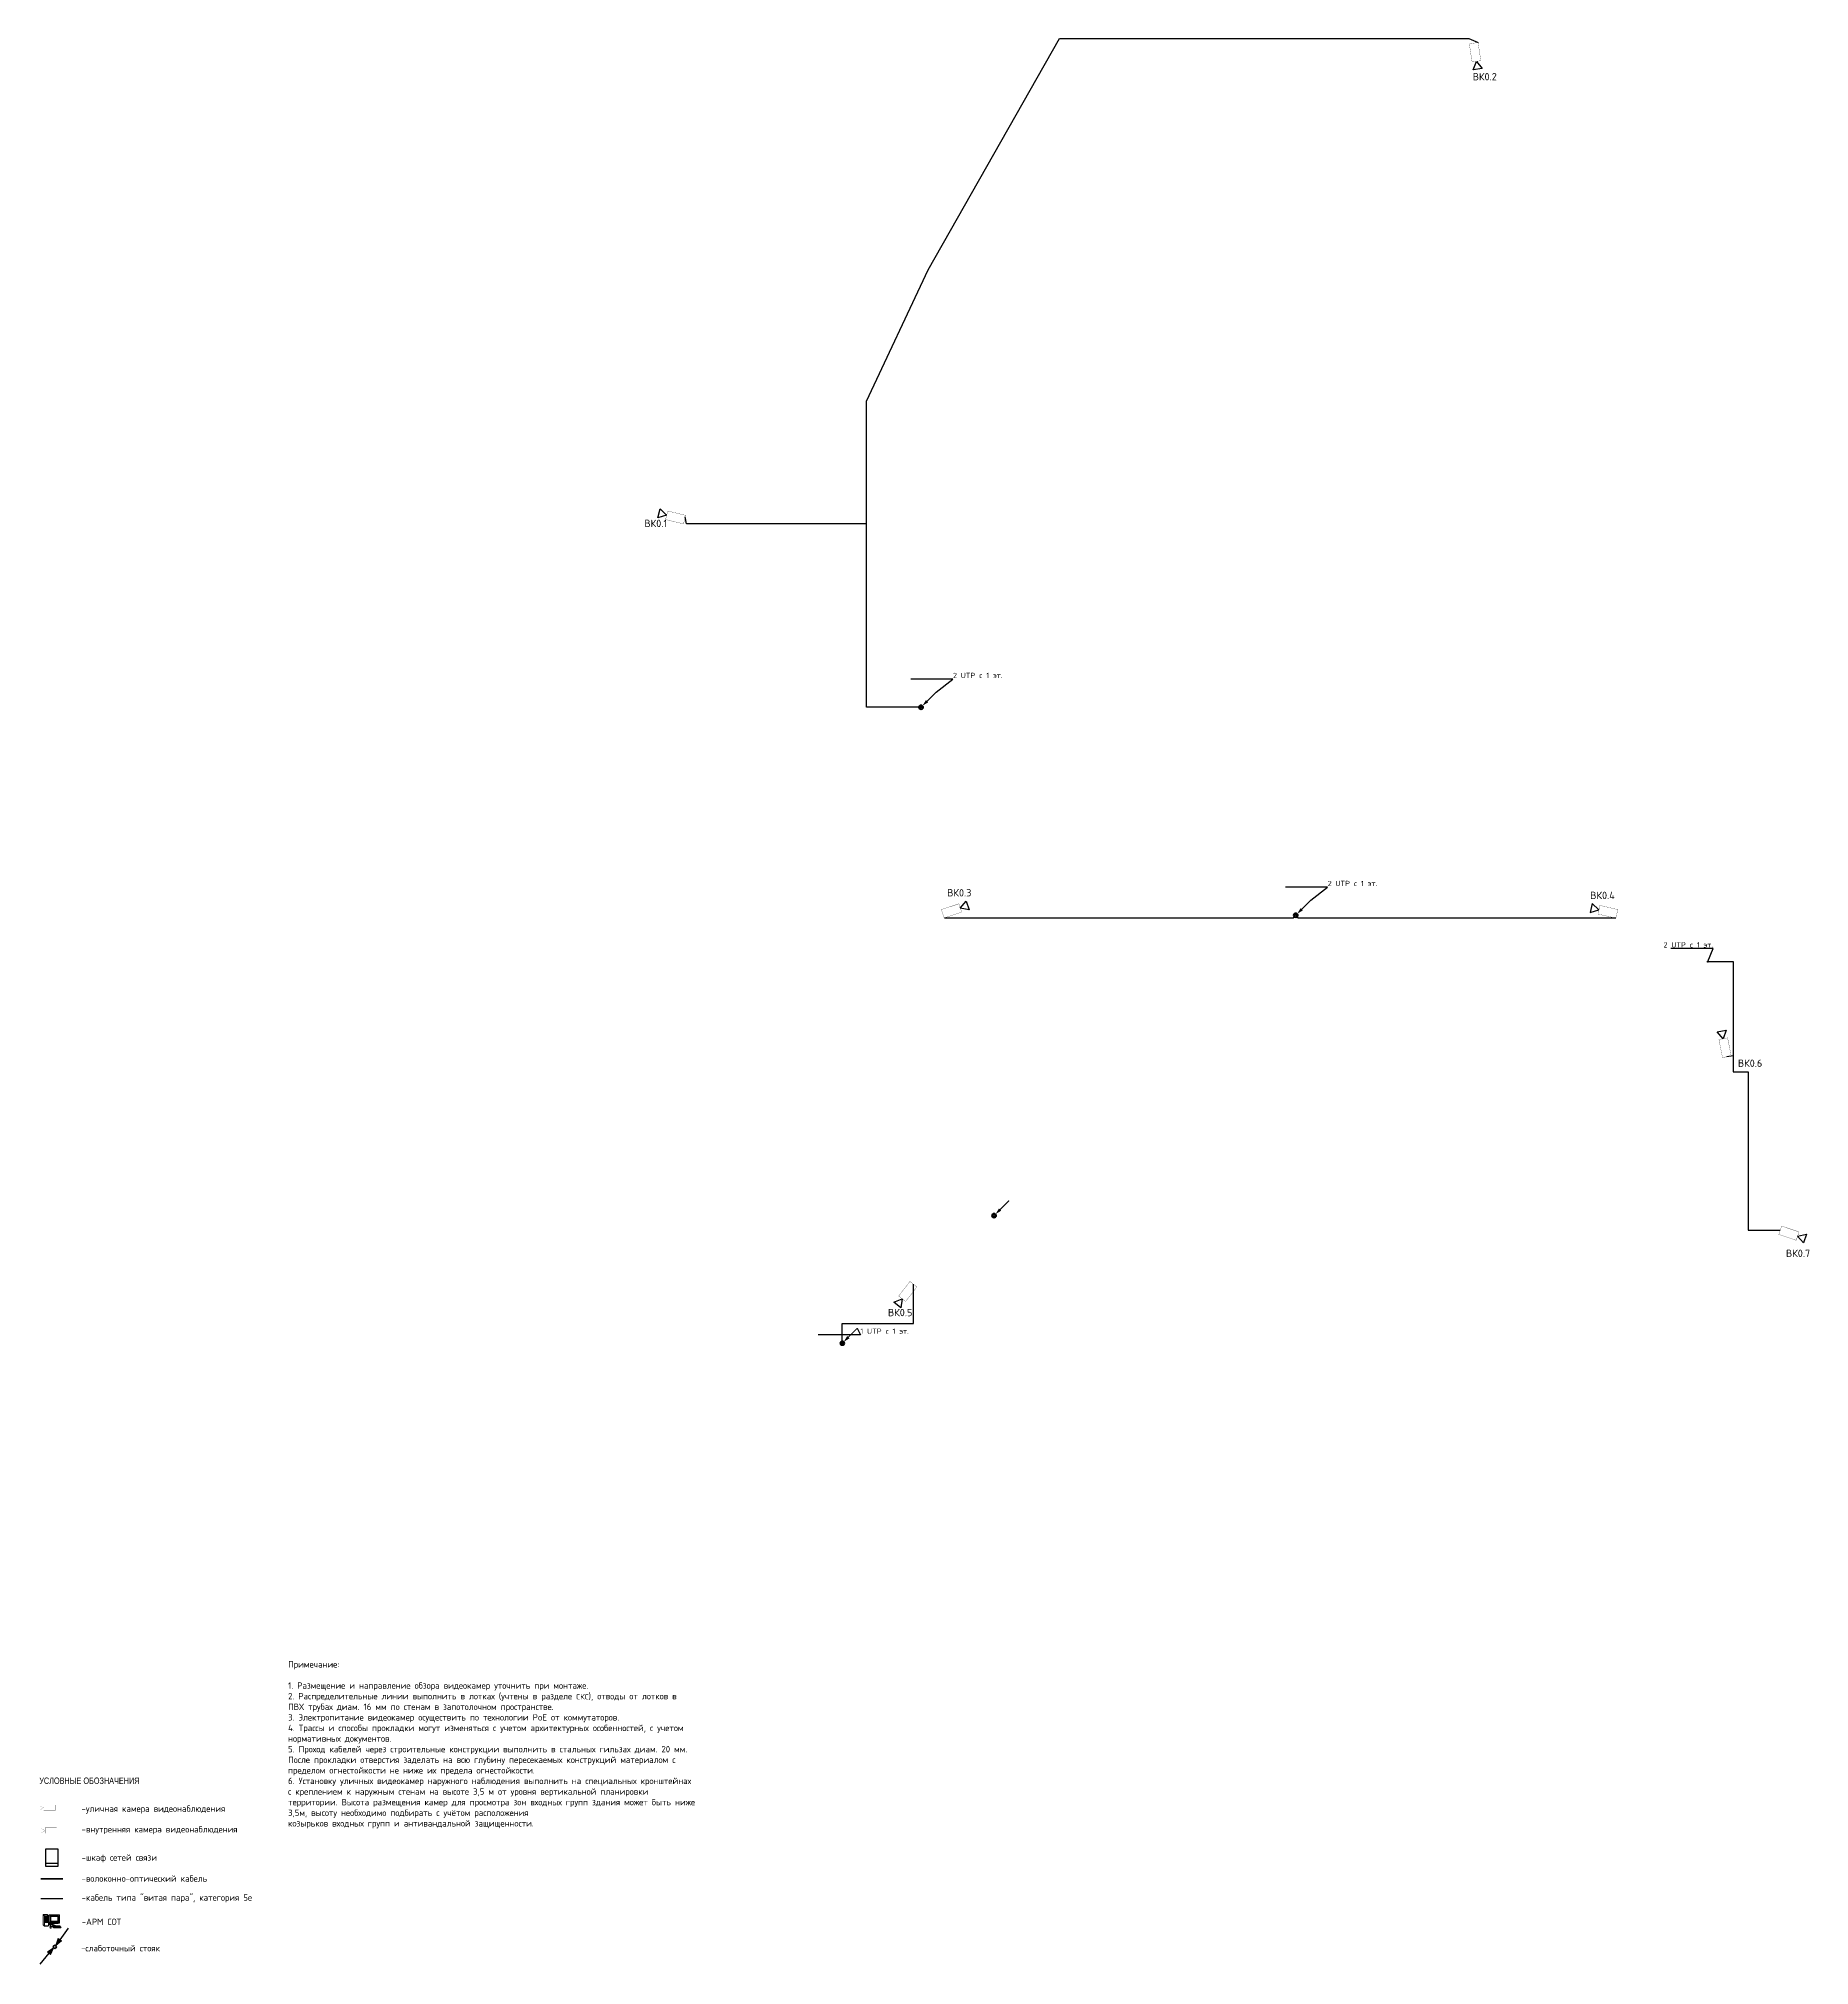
# Model space of a CAD drawing. Header units: millimetres. Extents: x -25459 to 1045457, y -66278 to 462905.
# Drawn here: x 142372 to 225948, y -66278 to 24641 of the extents above; entities that cross this region are included whole.
import ezdxf
from ezdxf import colors
from ezdxf.entities.mleader import LeaderData, LeaderLine
from ezdxf.math import Vec2, Vec3

# ---------------------------------------------------------------- set-up
doc = ezdxf.new("R2010")
doc.units = ezdxf.units.MM
for name, color, linetype, lineweight in [('2', 7, 'Continuous', 25), ('Линия 0.3', 7, 'Continuous', 30), ('ОК', 6, 'Continuous', 35), ('СКС', 94, 'Continuous', 30), ('СС-Рамка-0.15', 7, 'Continuous', 15), ('СС_СКК_Лоток', 151, 'Рабочее в лотке -П-П-', 30), ('СС_СКС_Оборудование', 6, 'Continuous', 30), ('ТСОН текст', 7, 'Continuous', 9), ('шкаф СКС', 94, 'Continuous', 50), ('Шлейф СКС', 94, 'Continuous', 30)]:
    doc.layers.add(name, color=color, linetype=linetype, lineweight=lineweight)
for name, color, linetype in [('_СОТ', 7, 'Continuous'), ('OBORUDOVANIE', 7, 'Continuous'), ('ПС ШПС', 1, 'Continuous'), ('СОТ_Кабель_UTP', 5, 'Continuous')]:
    doc.layers.add(name, color=color, linetype=linetype)
doc.styles.add('DEN', font='isocpeur.ttf', dxfattribs={"height": 300})
doc.styles.add('KOSTY_STYLE', font='isocpeur.ttf')
doc.linetypes.add('Рабочее в лотке -П-П-', pattern='A,5,[130,ltypeshp.shx,S=0.5,R=0,X=1,Y=0],1,[130,ltypeshp.shx,S=0.75,R=90,X=0.75,Y=0.5],1,[130,ltypeshp.shx,S=0.5,R=0,X=0.5,Y=0],3.25', length=10.25)

# ---------------------------------------------------------------- blocks, each defined once
blk = doc.blocks.new('A$C188A10A7')
at = {"layer": 'СКС', "lineweight": 25, "ltscale": 10, "true_color": 0x000000}
h = blk.add_hatch(color=18, dxfattribs=at)
h.dxf.hatch_style = 1
h.paths.add_polyline_path([(-6, 199), (50, 199), (22, 299)])
at = {"layer": 'СКС', "color": 18, "lineweight": 30, "ltscale": 10, "true_color": 0x000000}
for p, q in [((-6, 199), (22, 299)), ((50, 199), (22, 299)), ((-6, 199), (50, 199)), ((22, 0), (22, 199))]:
    blk.add_line(p, q, dxfattribs=at)
blk = doc.blocks.new('Пульт')
at = {"layer": 'OBORUDOVANIE'}
for p, q in [((0.4, 0.8), (0, 0.5)), ((0, 0.5), (8.4, 0.5)), ((0, 0.5), (0, 0)), ((0, 0), (0, 0.5)), ((0, 0), (8.4, 0)), ((8.4, 0), (0, 0)), ((0.7, 1.2), (0.4, 0.8)), ((0.5, 0.7), (0.8, 1)), ((1.3, 0.7), (0.5, 0.7)), ((0.9, 1.7), (0.7, 1.2)), ((0.8, 1), (1, 1.3)), ((1.1, 2.1), (0.9, 1.7)), ((1, 1.3), (1.2, 1.7)), ((9.5, 2.1), (1.1, 2.1)), ((1.2, 1.7), (6.5, 1.7)), ((1.4, 0.8), (1.3, 0.7)), ((1.6, 1), (1.4, 0.8)), ((2.3, 1), (1.6, 1)), ((2, 0.7), (2.2, 0.8)), ((4, 0.7), (2, 0.7)), ((2.2, 0.8), (2.3, 1)), ((4.2, 0.8), (4, 0.7)), ((4.3, 1), (4.2, 0.8)), ((5, 1), (4.3, 1)), ((4.7, 0.7), (4.9, 0.8)), ((5.7, 0.7), (4.7, 0.7)), ((4.9, 0.8), (5, 1)), ((6.1, 0.9), (5.7, 0.7)), ((6.3, 1.3), (6.1, 0.9)), ((6.5, 1.7), (6.3, 1.3)), ((7, 0.7), (7.3, 1)), ((8.3, 0.7), (7, 0.7)), ((7.3, 1), (7.6, 1.3)), ((7.6, 1.3), (7.8, 1.7)), ((7.8, 1.7), (9.1, 1.7)), ((8.6, 1), (8.3, 0.7)), ((8.4, 0), (9.5, 1)), ((8.4, 0), (9.5, 1)), ((8.8, 0.8), (8.4, 0.5)), ((8.4, 0.5), (8.4, 0)), ((8.4, 0.5), (8.4, 0.5)), ((8.4, 0.5), (8.4, 0)), ((8.4, 0), (8.4, 0)), ((8.9, 1.3), (8.6, 1)), ((9.1, 1.2), (8.8, 0.8)), ((9.1, 1.7), (8.9, 1.3)), ((9.3, 1.7), (9.1, 1.2)), ((9.5, 2.1), (9.3, 1.7)), ((9.5, 1), (9.5, 2.1)), ((9.5, 1), (9.5, 2.1))]:
    blk.add_line(p, q, dxfattribs=at)
at = {"layer": 'OBORUDOVANIE', "color": 8}
for p, q in [((1.5, 1.7), (1.5, 1.9)), ((1.5, 1.9), (1.6, 1.9)), ((2.6, 1.7), (1.5, 1.7)), ((1.6, 1.9), (2.7, 1.9)), ((2.7, 1.9), (2.6, 1.7)), ((2.7, 1.9), (2.7, 1.9)), ((2.8, 1.7), (2.9, 1.9)), ((3.9, 1.7), (2.8, 1.7)), ((2.9, 1.9), (4, 1.9)), ((2.9, 1.9), (2.9, 1.9)), ((4, 1.9), (3.9, 1.7)), ((4, 1.9), (4, 1.9)), ((4.2, 1.7), (4.2, 1.9)), ((4.2, 1.9), (4.3, 1.9)), ((5.3, 1.7), (4.2, 1.7)), ((4.3, 1.9), (5.4, 1.9)), ((5.4, 1.9), (5.3, 1.9)), ((5.3, 1.9), (5.3, 1.7)), ((5.5, 1.7), (5.5, 1.9)), ((5.5, 1.9), (5.6, 1.9)), ((6.6, 1.7), (5.5, 1.7)), ((5.6, 1.9), (6.7, 1.9)), ((5.9, 0.7), (6.2, 0.8)), ((6.8, 0.7), (5.9, 0.7)), ((6.2, 0.8), (6.4, 1.1)), ((6.4, 1.1), (7.2, 1.1)), ((6.5, 1.3), (6.6, 1.4)), ((7.4, 1.3), (6.5, 1.3)), ((6.7, 1.9), (6.6, 1.9)), ((6.6, 1.9), (6.6, 1.7)), ((6.6, 1.4), (6.7, 1.7)), ((6.7, 1.7), (7.6, 1.7)), ((7, 0.8), (6.8, 0.7)), ((7.2, 1.1), (7, 0.8)), ((7.5, 1.4), (7.4, 1.3)), ((7.6, 1.7), (7.5, 1.4)), ((7.8, 1.8), (7.9, 1.9)), ((8.1, 1.8), (7.8, 1.8)), ((7.9, 1.9), (8.2, 1.9)), ((7.9, 1.9), (7.9, 1.9)), ((8.2, 1.9), (8.1, 1.8)), ((8.3, 1.8), (8.4, 1.9)), ((8.6, 1.8), (8.3, 1.8)), ((8.4, 1.9), (8.7, 1.9)), ((8.4, 1.9), (8.4, 1.9)), ((8.7, 1.9), (8.6, 1.8)), ((8.8, 1.9), (9.1, 1.9)), ((8.8, 1.8), (8.8, 1.9)), ((8.8, 1.9), (8.8, 1.9)), ((9.1, 1.8), (8.8, 1.8)), ((9.1, 1.9), (9.1, 1.8))]:
    blk.add_line(p, q, dxfattribs=at)
blk = doc.blocks.new('АРМ')
at = {"layer": 'СС-Рамка-0.15', "color": 7}
for p, q in [((443, 1164), (0, 1164)), ((0, 1164), (0, 0)), ((146, 1013), (0, 1164)), ((0, 0), (146, -146)), ((594, 1013), (146, 1013)), ((146, 1013), (146, -146)), ((538, 958), (202, 958)), ((202, 958), (202, 253)), ((202, 253), (538, 253)), ((499, 922), (241, 922)), ((241, 922), (241, 819)), ((241, 819), (499, 819)), ((499, 788), (241, 788)), ((241, 788), (241, 685)), ((241, 685), (499, 685)), ((499, 653), (241, 653)), ((241, 653), (241, 594)), ((241, 594), (499, 594)), ((499, 562), (241, 562)), ((241, 562), (241, 503)), ((241, 503), (499, 503)), ((499, 471), (241, 471)), ((241, 471), (241, 408)), ((241, 408), (499, 408)), ((499, 376), (241, 376)), ((241, 376), (241, 317)), ((241, 317), (499, 317)), ((329, 637), (257, 637)), ((257, 637), (257, 621)), ((257, 621), (329, 621)), ((257, 602), (257, 610)), ((257, 610), (297, 610)), ((297, 602), (257, 602)), ((261, 883), (261, 903)), ((261, 903), (479, 903)), ((479, 883), (261, 883)), ((261, 859), (261, 875)), ((261, 875), (293, 875)), ((293, 859), (261, 859)), ((305, 756), (269, 756)), ((269, 756), (269, 724)), ((269, 724), (483, 724)), ((269, 705), (269, 713)), ((269, 713), (309, 713)), ((309, 705), (269, 705)), ((277, 732), (277, 740)), ((277, 740), (471, 740)), ((471, 732), (277, 732)), ((293, 875), (293, 859)), ((297, 610), (297, 602)), ((344, 760), (305, 756)), ((309, 713), (309, 705)), ((340, 871), (321, 863)), ((321, 863), (340, 851)), ((356, 641), (329, 637)), ((329, 621), (356, 614)), ((340, 851), (340, 871)), ((384, 760), (344, 760)), ((372, 863), (352, 871)), ((352, 871), (352, 851)), ((352, 851), (372, 863)), ((384, 641), (356, 641)), ((356, 614), (384, 614)), ((424, 756), (384, 760)), ((412, 637), (384, 641)), ((384, 614), (412, 621)), ((400, 863), (400, 871)), ((400, 871), (435, 871)), ((435, 863), (400, 863)), ((483, 637), (412, 637)), ((412, 621), (483, 621)), ((483, 756), (424, 756)), ((435, 871), (435, 863)), ((594, 1013), (443, 1164)), ((475, 871), (459, 871)), ((483, 709), (463, 709)), ((471, 740), (471, 732)), ((479, 903), (479, 883)), ((483, 724), (483, 756)), ((483, 621), (483, 637)), ((499, 819), (499, 922)), ((499, 685), (499, 788)), ((499, 594), (499, 653)), ((499, 503), (499, 562)), ((499, 408), (499, 471)), ((499, 317), (499, 376)), ((538, 253), (538, 958)), ((594, -146), (594, 1013)), ((690, 193), (690, 1141)), ((690, 1141), (1856, 1141)), ((1856, 244), (690, 244)), ((835, 193), (690, 193)), ((835, 193), (690, 193)), ((726, 301), (783, 301)), ((726, 281), (726, 301)), ((726, 301), (783, 301)), ((726, 281), (726, 301)), ((783, 281), (726, 281)), ((783, 281), (726, 281)), ((783, 301), (783, 281)), ((783, 301), (783, 281)), ((799, 1027), (1747, 1027)), ((799, 991), (799, 1027)), ((799, 991), (799, 1027)), ((835, 991), (799, 991)), ((835, 991), (799, 991)), ((835, 374), (835, 991)), ((1711, 374), (835, 374)), ((1711, 193), (835, 193)), ((835, 120), (835, 193)), ((1711, 120), (835, 120)), ((871, 954), (871, 410)), ((1675, 954), (871, 954)), ((871, 410), (1675, 410)), ((1276, 193), (1276, 244)), ((1566, 193), (1566, 244)), ((1675, 410), (1675, 954)), ((1711, 338), (1711, 374)), ((1711, 338), (1711, 374)), ((1747, 338), (1711, 338)), ((1747, 338), (1711, 338)), ((1856, 193), (1711, 193)), ((1711, 193), (1711, 120)), ((1856, 193), (1711, 193)), ((1747, 1027), (1747, 338)), ((1856, 1141), (1856, 193)), ((8, -8), (8, -16)), ((8, -16), (8, -8)), ((8, -16), (166, -174)), ((146, -146), (594, -146)), ((166, -174), (166, -146)), ((166, -146), (166, -174)), ((166, -174), (574, -174)), ((574, -174), (574, -146)), ((574, -146), (594, -146)), ((574, -146), (574, -174)), ((786, -227), (782, -285)), ((786, -227), (782, -285)), ((782, -285), (786, -342)), ((782, -285), (786, -342)), ((853, -243), (784, -247)), ((796, -170), (786, -227)), ((796, -170), (786, -227)), ((786, -342), (796, -400)), ((786, -342), (796, -400)), ((909, -170), (796, -170)), ((909, -170), (796, -170)), ((796, -400), (824, -407)), ((796, -400), (824, -407)), ((824, -407), (853, -411)), ((824, -407), (853, -411)), ((847, -130), (856, -95)), ((847, -150), (847, -130)), ((847, -150), (847, -130)), ((847, -170), (847, -150)), ((847, -170), (847, -150)), ((857, -170), (847, -170)), ((857, -170), (847, -170)), ((853, -172), (853, -243)), ((923, -247), (853, -243)), ((853, -411), (881, -407)), ((853, -411), (881, -407)), ((857, -132), (855, -152)), ((857, -132), (855, -152)), ((855, -152), (857, -170)), ((855, -152), (857, -170)), ((856, -95), (858, -70)), ((856, -95), (858, -70)), ((864, -97), (857, -132)), ((866, -72), (864, -97)), ((866, -72), (864, -97)), ((881, -407), (909, -400)), ((881, -407), (909, -400)), ((921, -227), (909, -170)), ((921, -227), (909, -170)), ((909, -400), (921, -342)), ((909, -400), (921, -342)), ((925, -285), (921, -227)), ((925, -285), (921, -227)), ((921, -342), (925, -285)), ((921, -342), (925, -285))]:
    blk.add_line(p, q, dxfattribs=at)
at = {"layer": 'СС-Рамка-0.15', "color": 7, "linetype": 'ByBlock', "lineweight": -2}
for p, q in [((835, 156), (594, 156)), ((835, 146), (594, 146))]:
    blk.add_line(p, q, dxfattribs=at)
blk.add_arc((796, -119), 79.5, 38.11309, 82.82489, dxfattribs=at)
for points, knots in [([(1412, -127), (1354, -100), (1263, -58), (1145, -32), (1062, 0), (978, 13), (870, 42), (737, 7), (643, 45), (594, 66)], [0, 0, 0, 0, 5.1408558, 7.9483862, 9.6582409, 12.2036327, 14.7282795, 18.5195369, 22.6738814, 22.6738814, 22.6738814, 22.6738814]), ([(866, -72), (862, -63), (854, -46), (822, -37), (790, -28), (741, -17), (692, -19), (645, -7), (615, -10), (598, -6), (594, -5)], [0, 0, 0, 0, 0.7454021, 1.4216207, 2.5091544, 3.4818891, 5.3645317, 6.3629141, 7.3808622, 7.7330824, 7.7330824, 7.7330824, 7.7330824])]:
    blk.add_open_spline(points, degree=3, knots=knots, dxfattribs=at)
blk.add_spline([(806, -40), (747, -24), (696, -23), (651, -16), (627, -15), (594, -11)], degree=3, dxfattribs=at)
at = {"layer": 'СС-Рамка-0.15', "color": 7, "xscale": -98.4375, "yscale": 98.4375, "zscale": 98.4375}
blk.add_blockref('Пульт', (2009, -336), dxfattribs=at)
blk = doc.blocks.new('*U50')
at = {"color": 0}
blk.add_lwpolyline([(0.71, 0.71, 0, 1.5, 0), (2.83, 2.83, 2, 2, 0)], format="xyseb", dxfattribs=at)
at = {"color": 0, "const_width": 0.5}
blk.add_lwpolyline([(2.83, 2.83), (7.07, 7.07)], dxfattribs=at)
at = {"color": 0, "lineweight": 50, "ltscale": 100}
for radius in [1, 0.5]:
    blk.add_circle((0, 0), radius, dxfattribs=at)
blk = doc.blocks.new('камера внутренняя')
at = {"color": 0}
blk.add_wipeout([(1951939, -2424562), (1952808, -2424562), (1952808, -2424771), (1953178, -2424557), (1953178, -2424989), (1952808, -2424771), (1952808, -2424979), (1951939, -2424979)], dxfattribs=at)
at = {"layer": 'шкаф СКС', "color": 0, "lineweight": 25}
for p, q in [((1952808, -2424771), (1953178, -2424557)), ((1953178, -2424989), (1952808, -2424771)), ((1953178, -2424557), (1953178, -2424989))]:
    blk.add_line(p, q, dxfattribs=at)
at = {"layer": 'шкаф СКС', "color": 0, "lineweight": 25, "const_width": 10.8}
blk.add_lwpolyline([(1951939, -2424562), (1952808, -2424562), (1952808, -2424979), (1951939, -2424979), (1951939, -2424562)], dxfattribs=at)
blk = doc.blocks.new('_None')
blk = doc.blocks.new('_Small')
at = {"color": 0, "linetype": 'ByBlock', "lineweight": -2}
blk.add_circle((0, 0), 0.25, dxfattribs=at)

msp = doc.modelspace()

# ---------------------------------------------------------------- linework, layer by layer
at = {"layer": 'ОК', "color": 4, "ltscale": 100}
msp.add_line((142481.242, -62186.107), (143523.298, -62186.107), dxfattribs=at)
at = {"layer": 'ПС ШПС', "color": 7, "lineweight": 40}
msp.add_circle((143141.957, -65398.395), 73.777, dxfattribs=at)
at = {"layer": 'СС_СКС_Оборудование', "color": 7}
msp.add_line((143302.27, -61472.098), (142702.27, -61472.098), dxfattribs=at)
msp.add_lwpolyline([(143302.27, -61594.091), (143302.27, -60794.091), (142702.27, -60794.091), (142702.27, -61594.091)], close=True, dxfattribs=at)
at = {"layer": 'шкаф СКС', "color": 1, "lineweight": 25}
for points, const_width in [([(142611.575, -58837.745), (142456.537, -58926.701), (142456.537, -58746.247), (142611.575, -58837.745)], 5.383), ([(142614.752, -59037.896), (143231.09, -59037.896), (143231.09, -58643.948), (142608.398, -58643.948)], 6.729), ([(143154.842, -58707.488), (142611.575, -58707.488), (142611.575, -58968.002), (143154.842, -58968.002), (143154.842, -58707.488)], 6.729)]:
    msp.add_lwpolyline(points, dxfattribs=dict(at, const_width=const_width))
at = {"layer": 'шкаф СКС', "color": 6, "lineweight": 25, "const_width": 6.729}
for points in [[(142683.76, -59921.583), (142489.963, -60032.778), (142489.963, -59807.211), (142683.76, -59921.583)], [(143230.204, -59781.795), (142686.937, -59781.795), (142686.937, -60042.309), (143230.204, -60042.309), (143230.204, -59781.795)]]:
    msp.add_lwpolyline(points, dxfattribs=at)
at = {"layer": 'Шлейф СКС', "color": 5, "ltscale": 100}
msp.add_line((142481.242, -63124.978), (143523.298, -63124.978), dxfattribs=at)

# ---------------------------------------------------------------- block references
at = {"layer": '2', "lineweight": 25, "ltscale": 10, "xscale": -3.359999999999999, "yscale": 3.359999999999999, "zscale": 3.359999999999999}
for p, rotation in [((143709.739, -64479.406), 144.5175136559421), ((142500.264, -66264.447), 320.4075161257537)]:
    msp.add_blockref('A$C188A10A7', p, dxfattribs=dict(at, rotation=rotation))
at = {"layer": '_СОТ', "color": 6, "lineweight": 30}
for p, rotation in [((2312794.189, 2319692.426, 0), 278.6731710680426), ((1501769.203, -2812941.536, 0), 166.4380097411366), ((-2431008.946, 1670302.034, 0), 18.35005170320659), ((-1777584.604, -2408993.192, 0), 101.1957883836458), ((-856063.724, 2887626.764), 341.4793922759999), ((3295676.02, 36084.34), 232.4585117932354)]:
    msp.add_blockref('камера внутренняя', p, dxfattribs=dict(at, rotation=rotation))
at = {"layer": '_СОТ', "color": 6, "lineweight": 30, "xscale": -1, "rotation": 346.926577508292}
msp.add_blockref('камера внутренняя', (2666686.32, 1903734.153, 0), dxfattribs=at)
at = {"layer": 'Линия 0.3', "xscale": 0.4116, "yscale": 0.4116, "zscale": 0.4116}
msp.add_blockref('АРМ', (142590.595, -64355.578), dxfattribs=at)
at = {"layer": 'СС_СКК_Лоток', "color": 5, "xscale": 100, "yscale": 100, "zscale": 100}
for p in [(184021.054, -6910.043), (201703.121, -16724.758), (180305.054, -36918.443)]:
    msp.add_blockref('*U50', p, dxfattribs=at)
at = {"layer": 'СС_СКК_Лоток', "color": 8, "xscale": 100, "yscale": 100, "zscale": 100}
msp.add_blockref('*U50', (187465.744, -30897.896), dxfattribs=at)

# ---------------------------------------------------------------- texts
at = {"layer": 'СКС', "color": 7, "lineweight": 25, "char_height": 300, "width": 11135.20083, "attachment_point": 5, "style": 'DEN'}
for s, insert in [('\\pxqc;{\\fArial Narrow|b0|i0|c204|p34;УСЛОВНЫЕ ОБОЗНАЧЕНИЯ}', (144772.229, -57563.979)), ('\\pxql;-уличная камера видеонаблюдения', (149967.997, -58921.279)), ('\\pxql;-внутренняя камера видеонаблюдения', (149973.201, -59894.944)), ('\\pxql;-шкаф сетей связи', (149973.201, -61227.103)), ('\\pxql;-волоконно-оптический кабель', (149973.201, -62175.735)), ('\\pxql;-кабель типа "витая пара", категория 5е ', (149973.201, -63116.209)), ('\\pxql;-АРМ СОТ', (149980.586, -64217.306)), ('\\pxql;-слаботочный стояк ', (149947.532, -65463.3))]:
    msp.add_mtext(s, dxfattribs=dict(at, insert=insert))
at = {"layer": 'ТСОН текст', "lineweight": 0, "insert": (154149.479, -55863.169), "char_height": 300, "width": 17257.07482, "attachment_point": 4, "style": 'KOSTY_STYLE'}
msp.add_mtext('Примечание:\\P{\\L\\P}1. Размещение и направление обзора видеокамер уточнить при монтаже. \\P\\pxt47.573;2. Распределительные линии выполнить в лотках (учтены в разделе {\\H0.83333x;СКС}), отводы от лотков в ПВХ трубах диам. 16 мм по стенам в запотолочном пространстве. \\P3. Электропитание видеокамер осуществить по технологии PoE от коммутаторов.\\P4. Трассы и способы прокладки могут изменяться с учетом архитектурных особенностей, с учетом нормативных документов.\\P\\ptz;5. Проход кабелей через строительные конструкции выполнить в стальных гильзах диам. 20 мм. \\PПосле прокладки отверстия заделать на всю глубину пересекаемых конструкций материалом с пределом огнестойкости не ниже их предела огнестойкости.\\P6. Установку уличных видеокамер наружного наблюдения выполнить на специальных кронштейнах с креплением к наружным стенам на высоте 3,5 м от уровня вертикальной планировки территории. Высота размещения камер для просмотра зон входных групп здания может быть ниже 3,5м, высоту необходимо подбирать с учётом расположения\\Pкозырьков входных групп и антивандальной защищенности.', dxfattribs=at)

# ---------------------------------------------------------------- leaders
at = {"layer": '_СОТ'}
ml = msp.add_multileader_mtext('Standard', dxfattribs=at)
ml.set_content('2 UTP c 1 эт.', color=256, style='KOSTY_STYLE')
ml.set_leader_properties()
ml.set_arrow_properties(name='NONE')
ml.build(insert=Vec2(0, 0))
ml.multileader.update_dxf_attribs({"has_dogleg": 0, "text_left_attachment_type": 6, "text_right_attachment_type": 6, "dogleg_length": 100, "arrow_head_size": 100})
ctx = ml.context
ctx.base_point, ctx.char_height, ctx.arrow_head_size, ctx.landing_gap_size, ctx.plane_origin = Vec3(185526.756, -5586.108, 0), 250, 100, 0, Vec3(187772.618, -7021.511, 0)
ctx.left_attachment, ctx.right_attachment = 6, 6
notes = []
notes.append((ctx, [(1, (1, 1, 0), (185426.756, -5586.108, 0), (1, 0), 100, [(0, [(184728.161, -6202.936, 0)], 0, [])])]))
ctx.mtext.insert, ctx.mtext.width, ctx.mtext.flow_direction = Vec3(185526.756, -5286.108, 0), 4343.14582, 5
ml = msp.add_multileader_mtext('Standard', dxfattribs=at)
ml.set_content('2 UTP c 1 эт.', color=256, style='KOSTY_STYLE')
ml.set_leader_properties()
ml.set_arrow_properties(name='NONE')
ml.build(insert=Vec2(0, 0))
ml.multileader.update_dxf_attribs({"has_dogleg": 0, "text_left_attachment_type": 6, "text_right_attachment_type": 6, "dogleg_length": 100, "arrow_head_size": 100})
ctx = ml.context
ctx.base_point, ctx.char_height, ctx.arrow_head_size, ctx.landing_gap_size, ctx.plane_origin = Vec3(203208.823, -15400.823), 250, 100, 0, Vec3(205454.685, -16836.226)
ctx.left_attachment, ctx.right_attachment = 6, 6
notes.append((ctx, [(1, (1, 1, 0), (203108.823, -15400.823), (1, 0), 100, [(0, [(202410.228, -16017.652)], 0, [])])]))
ctx.mtext.insert, ctx.mtext.width, ctx.mtext.flow_direction = Vec3(203208.823, -15100.823), 4343.14582, 5
ml = msp.add_multileader_mtext('Standard', dxfattribs=at)
ml.set_content('2 UTP c 1 эт.', color=256, style='KOSTY_STYLE')
ml.set_leader_properties()
ml.set_arrow_properties(name='SMALL')
ml.build(insert=Vec2(0, 0))
ml.multileader.update_dxf_attribs({"has_dogleg": 0, "text_left_attachment_type": 6, "text_right_attachment_type": 6, "dogleg_length": 100, "arrow_head_size": 100})
ctx = ml.context
ctx.base_point, ctx.char_height, ctx.arrow_head_size, ctx.landing_gap_size, ctx.plane_origin = Vec3(219323.519, -18297.926), 250, 100, 0, Vec3(224199.694, -19733.329)
ctx.left_attachment, ctx.right_attachment, ctx.text_align_type = 6, 6, 2
notes.append((ctx, [(0, (1, 1, 0), (221498.519, -18297.926), (-1, 0), 100, [(0, [(221155.237, -18914.754)], 0, [])])]))
ctx.mtext.insert, ctx.mtext.width, ctx.mtext.alignment, ctx.mtext.flow_direction = Vec3(221398.519, -17997.926), 4343.14582, 3, 5
ml = msp.add_multileader_mtext('Standard', dxfattribs=at)
ml.set_content('1 UTP c 1 эт.', color=256, style='KOSTY_STYLE')
ml.set_leader_properties()
ml.set_arrow_properties(name='NONE')
ml.build(insert=Vec2(0, 0))
ml.multileader.update_dxf_attribs({"has_dogleg": 0, "text_left_attachment_type": 6, "text_right_attachment_type": 6, "dogleg_length": 100, "arrow_head_size": 100})
ctx = ml.context
ctx.base_point, ctx.char_height, ctx.arrow_head_size, ctx.landing_gap_size, ctx.plane_origin = Vec3(181155.939, -36526.149), 250, 100, 0, Vec3(184056.618, -37029.911)
ctx.left_attachment, ctx.right_attachment = 6, 6
notes.append((ctx, [(1, (1, 1, 0), (181055.939, -36526.149), (1, 0), 100, [(0, [(181012.161, -36211.337)], 0, [])])]))
ctx.mtext.insert, ctx.mtext.width, ctx.mtext.flow_direction = Vec3(181155.939, -36226.149), 4343.14582, 5
for ctx, leaders in notes:
    for number, flags, end, landing, length, lines in leaders:
        leader = LeaderData()
        leader.index, (leader.has_last_leader_line, leader.has_dogleg_vector, leader.attachment_direction) = number, flags
        leader.last_leader_point, leader.dogleg_vector, leader.dogleg_length = Vec3(end), Vec3(landing), length
        for number, points, colour, breaks in lines:
            line = LeaderLine()
            line.index, line.vertices, line.color, line.breaks = number, Vec3.list(points), colors.encode_raw_color(colour), breaks
            leader.lines.append(line)
        ctx.leaders.append(leader)

# ---------------------------------------------------------------- next in the draw order: linework, layer by layer
at = {"layer": 'СОТ_Кабель_UTP', "ltscale": 100}
for points in [[(184021.054, -6910.043), (181449.872, -6910.043), (181449.872, 7526.557), (184349.993, 13726.557), (190549.993, 24640.793), (209876.323, 24640.793), (210306.231, 24455.738)], [(184021.054, -6910.043), (181449.872, -6910.043), (181449.872, 1745.128), (172949.993, 1745.128), (172889.379, 2070.079)], [(185124.086, -16851.397), (201603.121, -16851.397), (201703.121, -16724.758)], [(201703.121, -16724.758), (201803.121, -16851.397), (216810.719, -16851.397)], [(221155.237, -18914.754), (222353.978, -18914.754), (222353.978, -23361.44), (222048.346, -23401.905)], [(221155.237, -18914.754), (222353.978, -18914.754), (222353.978, -24113.055), (223059.74, -24113.055), (223059.74, -31588.675), (224565.233, -31588.675)], [(180305.054, -36918.443), (180305.054, -35995.273), (183659.425, -35995.273), (183659.425, -34132.712)]]:
    msp.add_lwpolyline(points, dxfattribs=at)

# ---------------------------------------------------------------- next in the draw order: texts
at = {"layer": '_СОТ', "color": 7, "lineweight": 25, "char_height": 347.4358, "style": 'KOSTY_STYLE'}
for s, insert, width, attachment_point in [('ВК0.2', (210055.354, 23012.796), 1152.48026, 1), ('ВК0.1', (170963.78, 1936.106), 1248.59224, 1), ('ВК0.3', (185253.514, -15491.412), 1248.59224, 1), ('ВК0.4', (216759.346, -15615.303), 1248.59224, 3), ('ВК0.6', (222570.967, -23532.73), 1248.59224, 1), ('ВК0.7', (224839.143, -32502.506), 1248.59224, 1), ('ВК0.5', (182458.679, -35296.532, 0), 1248.59224, 1)]:
    msp.add_mtext(s, dxfattribs=dict(at, insert=insert, width=width, attachment_point=attachment_point))

doc.saveas('drawing.dxf')
